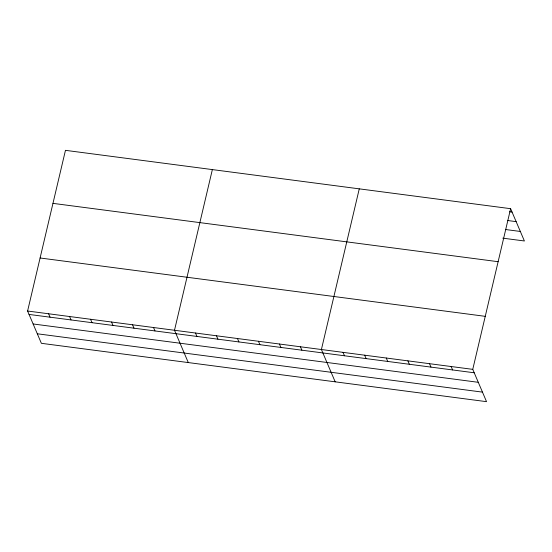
<?xml version="1.0" encoding="UTF-8"?>
<svg xmlns="http://www.w3.org/2000/svg" width="552" height="552" viewBox="0 0 552 552"><rect width="100%" height="100%" fill="white"/><g stroke="black" fill="none" stroke-linecap="round" stroke-linejoin="round"><path stroke-width="0.83" d="M510.621 208.684L472.76 369.357L486.54 401.663L41.379 343.316L27.6 311.017L65.46 150.337L510.621 208.684L524.4 240.982L502.775 238.153M212.361 169.595L174.501 330.268L188.28 362.567M359.269 188.846L321.409 349.519L335.188 381.825M509.586 211.775L512.083 212.099M507.833 220.545L516.148 221.635M505.363 229.494L520.336 231.454M52.964 203.364L498.132 261.703M40.096 257.991L485.256 316.337M27.6 311.017L472.76 369.357M29.056 314.433L474.223 372.779M33.127 323.969L478.287 382.308M37.315 333.787L482.476 392.127M451.143 366.528L452.599 369.943M429.518 363.692L430.974 367.108M407.893 360.856L409.356 364.279M386.276 358.02L387.732 361.443M364.651 355.191L366.107 358.607M343.027 352.355L344.489 355.778M300.419 346.773L301.882 350.189M279.436 344.02L280.892 347.443M258.446 341.274L259.909 344.69M237.463 338.521L238.919 341.936M216.474 335.768L217.936 339.19M195.491 333.022L196.947 336.437M153.518 327.515L154.974 330.938M132.528 324.769L133.991 328.185M111.545 322.016L113.001 325.438M90.556 319.27L92.018 322.685M69.573 316.517L71.029 319.932M48.583 313.764L50.046 317.186"/></g></svg>
